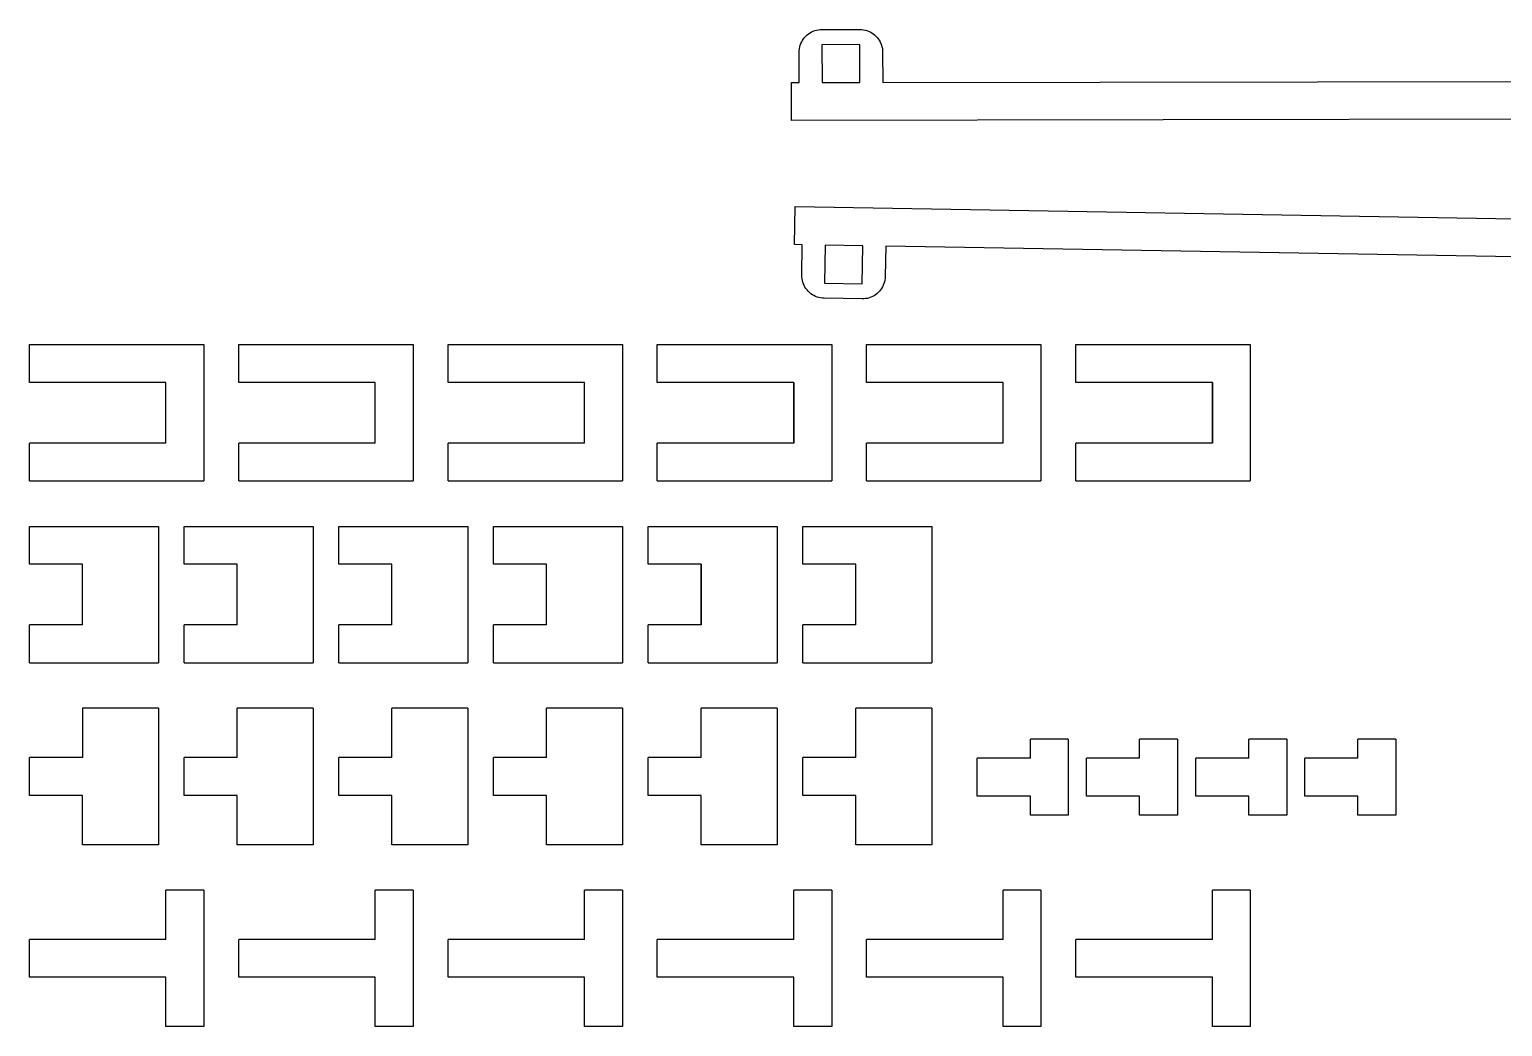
# Model space of a CAD drawing. Header units: millimetres. Extents: x -47 to 163, y -90 to 194.
# Drawn here: x -36.4 to 60.7, y -90.4 to -24.7 of the extents above; entities that cross this region are included whole.
import ezdxf

# ---------------------------------------------------------------- set-up
doc = ezdxf.new("R2010")
doc.units = ezdxf.units.MM
doc.header["$MEASUREMENT"] = 0
doc.layers.get('0').update_dxf_attribs({"linetype": 'CONTINUOUS'})
doc.layers.add('Layer 1', color=7, linetype='CONTINUOUS')

msp = doc.modelspace()

# ---------------------------------------------------------------- linework, layer by layer
at = {"color": 1}
for p, q in [((-36.409, -47.948, -2.5), (-36.409, -45.448, -2.5)), ((-36.409, -47.948, 0), (-36.409, -45.448, 0)), ((-36.409, -45.448, -2.5), (-36.409, -45.448, 0)), ((-36.409, -45.448, -2.5), (-24.909, -45.448, -2.5)), ((-36.409, -45.448, 0), (-24.909, -45.448, 0)), ((-27.409, -45.448, -2.5), (-27.409, -45.448, 0)), ((-24.909, -45.448, -2.5), (-24.909, -54.448, -2.5)), ((-24.909, -45.448, 0), (-24.909, -54.448, 0)), ((-24.909, -45.448, -2.5), (-24.909, -45.448, 0)), ((-22.609, -47.948, -2.5), (-22.609, -45.448, -2.5)), ((-22.609, -47.948, 0), (-22.609, -45.448, 0)), ((-22.609, -45.448, -2.5), (-22.609, -45.448, 0)), ((-22.609, -45.448, -2.5), (-11.109, -45.448, -2.5)), ((-22.609, -45.448, 0), (-11.109, -45.448, 0)), ((-13.609, -45.448, -2.5), (-13.609, -45.448, 0)), ((-11.109, -45.448, -2.5), (-11.109, -54.448, -2.5)), ((-11.109, -45.448, 0), (-11.109, -54.448, 0)), ((-11.109, -45.448, -2.5), (-11.109, -45.448, 0)), ((-8.809, -47.948, -2.5), (-8.809, -45.448, -2.5)), ((-8.809, -47.948, 0), (-8.809, -45.448, 0)), ((-8.809, -45.448, -2.5), (-8.809, -45.448, 0)), ((-8.809, -45.448, -2.5), (2.691, -45.448, -2.5)), ((-8.809, -45.448, 0), (2.691, -45.448, 0)), ((0.191, -45.448, -2.5), (0.191, -45.448, 0)), ((2.691, -45.448, -2.5), (2.691, -54.448, -2.5)), ((2.691, -45.448, 0), (2.691, -54.448, 0)), ((2.691, -45.448, -2.5), (2.691, -45.448, 0)), ((4.991, -47.948, -2.5), (4.991, -45.448, -2.5)), ((4.991, -47.948, 0), (4.991, -45.448, 0)), ((4.991, -45.448, -2.5), (4.991, -45.448, 0)), ((4.991, -45.448, -2.5), (16.491, -45.448, -2.5)), ((4.991, -45.448, 0), (16.491, -45.448, 0)), ((13.991, -45.448, -2.5), (13.991, -45.448, 0)), ((16.491, -45.448, -2.5), (16.491, -54.448, -2.5)), ((16.491, -45.448, 0), (16.491, -54.448, 0)), ((16.491, -45.448, -2.5), (16.491, -45.448, 0)), ((18.791, -47.948, -2.5), (18.791, -45.448, -2.5)), ((18.791, -47.948, 0), (18.791, -45.448, 0)), ((18.791, -45.448, -2.5), (18.791, -45.448, 0)), ((18.791, -45.448, -2.5), (30.291, -45.448, -2.5)), ((18.791, -45.448, 0), (30.291, -45.448, 0)), ((27.791, -45.448, -2.5), (27.791, -45.448, 0)), ((30.291, -45.448, -2.5), (30.291, -54.448, -2.5)), ((30.291, -45.448, 0), (30.291, -54.448, 0)), ((30.291, -45.448, -2.5), (30.291, -45.448, 0)), ((32.591, -47.948, -2.5), (32.591, -45.448, -2.5)), ((32.591, -47.948, 0), (32.591, -45.448, 0)), ((32.591, -45.448, -2.5), (32.591, -45.448, 0)), ((32.591, -45.448, -2.5), (44.091, -45.448, -2.5)), ((32.591, -45.448, 0), (44.091, -45.448, 0)), ((41.591, -45.448, -2.5), (41.591, -45.448, 0)), ((44.091, -45.448, -2.5), (44.091, -54.448, -2.5)), ((44.091, -45.448, 0), (44.091, -54.448, 0)), ((44.091, -45.448, -2.5), (44.091, -45.448, 0)), ((-27.409, -47.948, -2.5), (-36.409, -47.948, -2.5)), ((-27.409, -47.948, 0), (-36.409, -47.948, 0)), ((-36.409, -47.948, -2.5), (-36.409, -47.948, 0)), ((-27.409, -51.948, -2.5), (-27.409, -47.948, -2.5)), ((-27.409, -51.948, 0), (-27.409, -47.948, 0)), ((-27.409, -47.948, -2.5), (-27.409, -47.948, 0)), ((-13.609, -47.948, -2.5), (-22.609, -47.948, -2.5)), ((-13.609, -47.948, 0), (-22.609, -47.948, 0)), ((-22.609, -47.948, -2.5), (-22.609, -47.948, 0)), ((-13.609, -51.948, -2.5), (-13.609, -47.948, -2.5)), ((-13.609, -51.948, 0), (-13.609, -47.948, 0)), ((-13.609, -47.948, -2.5), (-13.609, -47.948, 0)), ((0.191, -47.948, -2.5), (-8.809, -47.948, -2.5)), ((0.191, -47.948, 0), (-8.809, -47.948, 0)), ((-8.809, -47.948, -2.5), (-8.809, -47.948, 0)), ((0.191, -51.948, -2.5), (0.191, -47.948, -2.5)), ((0.191, -51.948, 0), (0.191, -47.948, 0)), ((0.191, -47.948, -2.5), (0.191, -47.948, 0)), ((13.991, -47.948, -2.5), (4.991, -47.948, -2.5)), ((13.991, -47.948, 0), (4.991, -47.948, 0)), ((4.991, -47.948, -2.5), (4.991, -47.948, 0)), ((13.991, -47.948, -2.5), (13.991, -51.948, -2.5)), ((13.991, -51.948, 0), (13.991, -47.948, 0)), ((13.991, -47.948, -2.5), (13.991, -47.948, 0)), ((27.791, -47.948, -2.5), (18.791, -47.948, -2.5)), ((27.791, -47.948, 0), (18.791, -47.948, 0)), ((18.791, -47.948, -2.5), (18.791, -47.948, 0)), ((27.791, -51.948, -2.5), (27.791, -47.948, -2.5)), ((27.791, -51.948, 0), (27.791, -47.948, 0)), ((27.791, -47.948, -2.5), (27.791, -47.948, 0)), ((41.591, -47.948, -2.5), (32.591, -47.948, -2.5)), ((41.591, -47.948, 0), (32.591, -47.948, 0)), ((32.591, -47.948, -2.5), (32.591, -47.948, 0)), ((41.591, -47.948, -2.5), (41.591, -51.948, -2.5)), ((41.591, -51.948, 0), (41.591, -47.948, 0)), ((41.591, -47.948, -2.5), (41.591, -47.948, 0)), ((-27.409, -49.948, -2.5), (-27.409, -49.948, 0)), ((-13.609, -49.948, -2.5), (-13.609, -49.948, 0)), ((0.191, -49.948, -2.5), (0.191, -49.948, 0)), ((13.991, -49.948, -2.5), (13.991, -49.948, 0)), ((27.791, -49.948, -2.5), (27.791, -49.948, 0)), ((41.591, -49.948, -2.5), (41.591, -49.948)), ((-36.409, -54.448, -2.5), (-36.409, -51.948, -2.5)), ((-27.409, -51.948, -2.5), (-36.409, -51.948, -2.5)), ((-36.409, -54.448, 0), (-36.409, -51.948, 0)), ((-27.409, -51.948, 0), (-36.409, -51.948, 0)), ((-36.409, -51.948, -2.5), (-36.409, -51.948, 0)), ((-27.409, -51.948, -2.5), (-27.409, -51.948, 0)), ((-22.609, -54.448, -2.5), (-22.609, -51.948, -2.5)), ((-13.609, -51.948, -2.5), (-22.609, -51.948, -2.5)), ((-22.609, -54.448, 0), (-22.609, -51.948, 0)), ((-13.609, -51.948, 0), (-22.609, -51.948, 0)), ((-22.609, -51.948, -2.5), (-22.609, -51.948, 0)), ((-13.609, -51.948, -2.5), (-13.609, -51.948, 0)), ((-8.809, -54.448, -2.5), (-8.809, -51.948, -2.5)), ((0.191, -51.948, -2.5), (-8.809, -51.948, -2.5)), ((-8.809, -54.448, 0), (-8.809, -51.948, 0)), ((0.191, -51.948, 0), (-8.809, -51.948, 0)), ((-8.809, -51.948, -2.5), (-8.809, -51.948, 0)), ((0.191, -51.948, -2.5), (0.191, -51.948, 0)), ((4.991, -54.448, -2.5), (4.991, -51.948, -2.5)), ((13.991, -51.948, -2.5), (4.991, -51.948, -2.5)), ((4.991, -54.448, 0), (4.991, -51.948, 0)), ((13.991, -51.948, 0), (4.991, -51.948, 0)), ((4.991, -51.948, -2.5), (4.991, -51.948, 0)), ((13.991, -51.948, -2.5), (13.991, -51.948, 0)), ((18.791, -54.448, -2.5), (18.791, -51.948, -2.5)), ((27.791, -51.948, -2.5), (18.791, -51.948, -2.5)), ((18.791, -54.448, 0), (18.791, -51.948, 0)), ((27.791, -51.948, 0), (18.791, -51.948, 0)), ((18.791, -51.948, -2.5), (18.791, -51.948, 0)), ((27.791, -51.948, -2.5), (27.791, -51.948, 0)), ((32.591, -54.448, -2.5), (32.591, -51.948, -2.5)), ((41.591, -51.948, -2.5), (32.591, -51.948, -2.5)), ((32.591, -54.448, 0), (32.591, -51.948, 0)), ((41.591, -51.948, 0), (32.591, -51.948, 0)), ((32.591, -51.948, -2.5), (32.591, -51.948, 0)), ((41.591, -51.948, -2.5), (41.591, -51.948, 0)), ((-36.409, -54.448, -2.5), (-36.409, -54.448, 0)), ((-36.409, -54.448, -2.5), (-24.909, -54.448, -2.5)), ((-36.409, -54.448, 0), (-24.909, -54.448, 0)), ((-27.409, -54.448, -2.5), (-27.409, -54.448, 0)), ((-24.909, -54.448, -2.5), (-24.909, -54.448, 0)), ((-22.609, -54.448, -2.5), (-22.609, -54.448, 0)), ((-22.609, -54.448, -2.5), (-11.109, -54.448, -2.5)), ((-22.609, -54.448, 0), (-11.109, -54.448, 0)), ((-13.609, -54.448, -2.5), (-13.609, -54.448, 0)), ((-11.109, -54.448, -2.5), (-11.109, -54.448, 0)), ((-8.809, -54.448, -2.5), (-8.809, -54.448, 0)), ((-8.809, -54.448, -2.5), (2.691, -54.448, -2.5)), ((-8.809, -54.448, 0), (2.691, -54.448, 0)), ((0.191, -54.448, -2.5), (0.191, -54.448, 0)), ((2.691, -54.448, -2.5), (2.691, -54.448, 0)), ((4.991, -54.448, -2.5), (4.991, -54.448, 0)), ((4.991, -54.448, -2.5), (16.491, -54.448, -2.5)), ((4.991, -54.448, 0), (16.491, -54.448, 0)), ((13.991, -54.448, -2.5), (13.991, -54.448, 0)), ((16.491, -54.448, -2.5), (16.491, -54.448, 0)), ((18.791, -54.448, -2.5), (18.791, -54.448, 0)), ((18.791, -54.448, -2.5), (30.291, -54.448, -2.5)), ((18.791, -54.448, 0), (30.291, -54.448, 0)), ((27.791, -54.448, -2.5), (27.791, -54.448, 0)), ((30.291, -54.448, -2.5), (30.291, -54.448, 0)), ((32.591, -54.448, -2.5), (32.591, -54.448, 0)), ((32.591, -54.448, -2.5), (44.091, -54.448, -2.5)), ((32.591, -54.448, 0), (44.091, -54.448, 0)), ((41.591, -54.448, -2.5), (41.591, -54.448, 0)), ((44.091, -54.448, -2.5), (44.091, -54.448, 0)), ((-36.409, -59.948, -2.5), (-36.409, -57.448, -2.5)), ((-36.409, -59.948, 0), (-36.409, -57.448, 0)), ((-36.409, -57.448, -2.5), (-36.409, -57.448, 0)), ((-36.409, -57.448, -2.5), (-27.909, -57.448, -2.5)), ((-36.409, -57.448, 0), (-27.909, -57.448, 0)), ((-32.909, -57.448, -2.5), (-32.909, -57.448, 0)), ((-27.909, -57.448, -2.5), (-27.909, -66.448, -2.5)), ((-27.909, -57.448, 0), (-27.909, -66.448, 0)), ((-27.909, -57.448, -2.5), (-27.909, -57.448, 0)), ((-26.209, -59.948, -2.5), (-26.209, -57.448, -2.5)), ((-26.209, -59.948, 0), (-26.209, -57.448, 0)), ((-26.209, -57.448, -2.5), (-26.209, -57.448, 0)), ((-26.209, -57.448, -2.5), (-17.709, -57.448, -2.5)), ((-26.209, -57.448, 0), (-17.709, -57.448, 0)), ((-22.709, -57.448, -2.5), (-22.709, -57.448, 0)), ((-17.709, -57.448, -2.5), (-17.709, -66.448, -2.5)), ((-17.709, -57.448, 0), (-17.709, -66.448, 0)), ((-17.709, -57.448, -2.5), (-17.709, -57.448, 0)), ((-16.009, -59.948, -2.5), (-16.009, -57.448, -2.5)), ((-16.009, -59.948, 0), (-16.009, -57.448, 0)), ((-16.009, -57.448, -2.5), (-16.009, -57.448, 0)), ((-16.009, -57.448, -2.5), (-7.509, -57.448, -2.5)), ((-16.009, -57.448, 0), (-7.509, -57.448, 0)), ((-12.509, -57.448, -2.5), (-12.509, -57.448, 0)), ((-7.509, -57.448, -2.5), (-7.509, -66.448, -2.5)), ((-7.509, -57.448, 0), (-7.509, -66.448, 0)), ((-7.509, -57.448, -2.5), (-7.509, -57.448, 0)), ((-5.809, -59.948, -2.5), (-5.809, -57.448, -2.5)), ((-5.809, -59.948, 0), (-5.809, -57.448, 0)), ((-5.809, -57.448, -2.5), (-5.809, -57.448, 0)), ((-5.809, -57.448, -2.5), (2.691, -57.448, -2.5)), ((-5.809, -57.448, 0), (2.691, -57.448, 0)), ((-2.309, -57.448, -2.5), (-2.309, -57.448, 0)), ((2.691, -57.448, -2.5), (2.691, -66.448, -2.5)), ((2.691, -57.448, 0), (2.691, -66.448, 0)), ((2.691, -57.448, -2.5), (2.691, -57.448, 0)), ((4.391, -59.948, -2.5), (4.391, -57.448, -2.5)), ((4.391, -59.948, 0), (4.391, -57.448, 0)), ((4.391, -57.448, -2.5), (4.391, -57.448, 0)), ((4.391, -57.448, -2.5), (12.891, -57.448, -2.5)), ((4.391, -57.448, 0), (12.891, -57.448, 0)), ((7.891, -57.448, -2.5), (7.891, -57.448, 0)), ((12.891, -57.448, -2.5), (12.891, -66.448, -2.5)), ((12.891, -57.448, 0), (12.891, -66.448, 0)), ((12.891, -57.448, -2.5), (12.891, -57.448, 0)), ((14.591, -59.948, -2.5), (14.591, -57.448, -2.5)), ((14.591, -59.948, 0), (14.591, -57.448, 0)), ((14.591, -57.448, -2.5), (14.591, -57.448, 0)), ((14.591, -57.448, -2.5), (23.091, -57.448, -2.5)), ((14.591, -57.448, 0), (23.091, -57.448, 0)), ((18.091, -57.448, -2.5), (18.091, -57.448, 0)), ((23.091, -57.448, -2.5), (23.091, -66.448, -2.5)), ((23.091, -57.448, 0), (23.091, -66.448, 0)), ((23.091, -57.448, -2.5), (23.091, -57.448, 0)), ((-32.909, -59.948, -2.5), (-36.409, -59.948, -2.5)), ((-32.909, -59.948, 0), (-36.409, -59.948, 0)), ((-36.409, -59.948, -2.5), (-36.409, -59.948, 0)), ((-32.909, -63.948, -2.5), (-32.909, -59.948, -2.5)), ((-32.909, -63.948, 0), (-32.909, -59.948, 0)), ((-32.909, -59.948, -2.5), (-32.909, -59.948, 0)), ((-22.709, -59.948, -2.5), (-26.209, -59.948, -2.5)), ((-22.709, -59.948, 0), (-26.209, -59.948, 0)), ((-26.209, -59.948, -2.5), (-26.209, -59.948, 0)), ((-22.709, -63.948, -2.5), (-22.709, -59.948, -2.5)), ((-22.709, -63.948, 0), (-22.709, -59.948, 0)), ((-22.709, -59.948, -2.5), (-22.709, -59.948, 0)), ((-12.509, -59.948, -2.5), (-16.009, -59.948, -2.5)), ((-12.509, -59.948, 0), (-16.009, -59.948, 0)), ((-16.009, -59.948, -2.5), (-16.009, -59.948, 0)), ((-12.509, -63.948, -2.5), (-12.509, -59.948, -2.5)), ((-12.509, -63.948, 0), (-12.509, -59.948, 0)), ((-12.509, -59.948, -2.5), (-12.509, -59.948, 0)), ((-2.309, -59.948, -2.5), (-5.809, -59.948, -2.5)), ((-2.309, -59.948, 0), (-5.809, -59.948, 0)), ((-5.809, -59.948, -2.5), (-5.809, -59.948, 0)), ((-2.309, -63.948, -2.5), (-2.309, -59.948, -2.5)), ((-2.309, -63.948, 0), (-2.309, -59.948, 0)), ((-2.309, -59.948, -2.5), (-2.309, -59.948, 0)), ((7.891, -59.948, -2.5), (4.391, -59.948, -2.5)), ((7.891, -59.948, 0), (4.391, -59.948, 0)), ((4.391, -59.948, -2.5), (4.391, -59.948, 0)), ((7.891, -59.948, -2.5), (7.891, -63.948, -2.5)), ((7.891, -63.948, 0), (7.891, -59.948, 0)), ((7.891, -59.948, -2.5), (7.891, -59.948, 0)), ((18.091, -59.948, -2.5), (14.591, -59.948, -2.5)), ((18.091, -59.948, 0), (14.591, -59.948, 0)), ((14.591, -59.948, -2.5), (14.591, -59.948, 0)), ((18.091, -63.948, -2.5), (18.091, -59.948, -2.5)), ((18.091, -63.948, 0), (18.091, -59.948, 0)), ((18.091, -59.948, -2.5), (18.091, -59.948, 0)), ((-32.909, -61.948, -2.5), (-32.909, -61.948, 0)), ((-22.709, -61.948, -2.5), (-22.709, -61.948, 0)), ((-12.509, -61.948, -2.5), (-12.509, -61.948, 0)), ((-2.309, -61.948, -2.5), (-2.309, -61.948, 0)), ((7.891, -61.948, -2.5), (7.891, -61.948, 0)), ((18.091, -61.948, -2.5), (18.091, -61.948, 0)), ((-36.409, -66.448, -2.5), (-36.409, -63.948, -2.5)), ((-32.909, -63.948, -2.5), (-36.409, -63.948, -2.5)), ((-36.409, -66.448, 0), (-36.409, -63.948, 0)), ((-32.909, -63.948, 0), (-36.409, -63.948, 0)), ((-36.409, -63.948, -2.5), (-36.409, -63.948, 0)), ((-32.909, -63.948, -2.5), (-32.909, -63.948, 0)), ((-26.209, -66.448, -2.5), (-26.209, -63.948, -2.5)), ((-22.709, -63.948, -2.5), (-26.209, -63.948, -2.5)), ((-26.209, -66.448, 0), (-26.209, -63.948, 0)), ((-22.709, -63.948, 0), (-26.209, -63.948, 0)), ((-26.209, -63.948, -2.5), (-26.209, -63.948, 0)), ((-22.709, -63.948, -2.5), (-22.709, -63.948, 0)), ((-16.009, -66.448, -2.5), (-16.009, -63.948, -2.5)), ((-12.509, -63.948, -2.5), (-16.009, -63.948, -2.5)), ((-16.009, -66.448, 0), (-16.009, -63.948, 0)), ((-12.509, -63.948, 0), (-16.009, -63.948, 0)), ((-16.009, -63.948, -2.5), (-16.009, -63.948, 0)), ((-12.509, -63.948, -2.5), (-12.509, -63.948, 0)), ((-5.809, -66.448, -2.5), (-5.809, -63.948, -2.5)), ((-2.309, -63.948, -2.5), (-5.809, -63.948, -2.5)), ((-5.809, -66.448, 0), (-5.809, -63.948, 0)), ((-2.309, -63.948, 0), (-5.809, -63.948, 0)), ((-5.809, -63.948, -2.5), (-5.809, -63.948, 0)), ((-2.309, -63.948, -2.5), (-2.309, -63.948, 0)), ((4.391, -66.448, -2.5), (4.391, -63.948, -2.5)), ((7.891, -63.948, -2.5), (4.391, -63.948, -2.5)), ((4.391, -66.448, 0), (4.391, -63.948, 0)), ((7.891, -63.948, 0), (4.391, -63.948, 0)), ((4.391, -63.948, -2.5), (4.391, -63.948, 0)), ((7.891, -63.948, -2.5), (7.891, -63.948, 0)), ((14.591, -66.448, -2.5), (14.591, -63.948, -2.5)), ((18.091, -63.948, -2.5), (14.591, -63.948, -2.5)), ((14.591, -66.448, 0), (14.591, -63.948, 0)), ((18.091, -63.948, 0), (14.591, -63.948, 0)), ((14.591, -63.948, -2.5), (14.591, -63.948, 0)), ((18.091, -63.948, -2.5), (18.091, -63.948, 0)), ((-36.409, -66.448, -2.5), (-36.409, -66.448, 0)), ((-36.409, -66.448, -2.5), (-27.909, -66.448, -2.5)), ((-36.409, -66.448, 0), (-27.909, -66.448, 0)), ((-32.909, -66.448, -2.5), (-32.909, -66.448, 0)), ((-27.909, -66.448, -2.5), (-27.909, -66.448, 0)), ((-26.209, -66.448, -2.5), (-26.209, -66.448, 0)), ((-26.209, -66.448, -2.5), (-17.709, -66.448, -2.5)), ((-26.209, -66.448, 0), (-17.709, -66.448, 0)), ((-22.709, -66.448, -2.5), (-22.709, -66.448, 0)), ((-17.709, -66.448, -2.5), (-17.709, -66.448, 0)), ((-16.009, -66.448, -2.5), (-16.009, -66.448, 0)), ((-16.009, -66.448, -2.5), (-7.509, -66.448, -2.5)), ((-16.009, -66.448, 0), (-7.509, -66.448, 0)), ((-12.509, -66.448, -2.5), (-12.509, -66.448, 0)), ((-7.509, -66.448, -2.5), (-7.509, -66.448, 0)), ((-5.809, -66.448, -2.5), (-5.809, -66.448, 0)), ((-5.809, -66.448, -2.5), (2.691, -66.448, -2.5)), ((-5.809, -66.448, 0), (2.691, -66.448, 0)), ((-2.309, -66.448, -2.5), (-2.309, -66.448, 0)), ((2.691, -66.448, -2.5), (2.691, -66.448, 0)), ((4.391, -66.448, -2.5), (4.391, -66.448, 0)), ((4.391, -66.448, -2.5), (12.891, -66.448, -2.5)), ((4.391, -66.448, 0), (12.891, -66.448, 0)), ((7.891, -66.448, -2.5), (7.891, -66.448, 0)), ((12.891, -66.448, -2.5), (12.891, -66.448, 0)), ((14.591, -66.448, -2.5), (14.591, -66.448, 0)), ((14.591, -66.448, -2.5), (23.091, -66.448, -2.5)), ((14.591, -66.448, 0), (23.091, -66.448, 0)), ((18.091, -66.448, -2.5), (18.091, -66.448, 0)), ((23.091, -66.448, -2.5), (23.091, -66.448, 0)), ((-27.909, -69.448, -2.5), (-32.909, -69.448, -2.5)), ((-27.909, -69.448, 0), (-32.909, -69.448, 0)), ((-32.909, -69.448, -2.5), (-32.909, -69.448, 0)), ((-32.909, -69.448, -2.5), (-32.909, -72.698, -2.5)), ((-32.909, -69.448, 0), (-32.909, -72.698, 0)), ((-27.909, -69.448, -2.5), (-27.909, -78.448, -2.5)), ((-27.909, -69.448, 0), (-27.909, -78.448, 0)), ((-27.909, -69.448, -2.5), (-27.909, -69.448, 0)), ((-17.709, -69.448, -2.5), (-22.709, -69.448, -2.5)), ((-17.709, -69.448, 0), (-22.709, -69.448, 0)), ((-22.709, -69.448, -2.5), (-22.709, -69.448, 0)), ((-22.709, -72.698, 0), (-22.709, -69.448, 0)), ((-22.709, -72.698, -2.5), (-22.709, -69.448, -2.5)), ((-17.709, -69.448, -2.5), (-17.709, -78.448, -2.5)), ((-17.709, -69.448, 0), (-17.709, -78.448, 0)), ((-17.709, -69.448, -2.5), (-17.709, -69.448, 0)), ((-7.509, -69.448, -2.5), (-12.509, -69.448, -2.5)), ((-7.509, -69.448, 0), (-12.509, -69.448, 0)), ((-12.509, -69.448, -2.5), (-12.509, -69.448, 0)), ((-12.509, -72.698, 0), (-12.509, -69.448, 0)), ((-12.509, -72.698, -2.5), (-12.509, -69.448, -2.5)), ((-7.509, -69.448, -2.5), (-7.509, -78.448, -2.5)), ((-7.509, -69.448, 0), (-7.509, -78.448, 0)), ((-7.509, -69.448, -2.5), (-7.509, -69.448, 0)), ((2.691, -69.448, -2.5), (-2.309, -69.448, -2.5)), ((2.691, -69.448, 0), (-2.309, -69.448, 0)), ((-2.309, -69.448, -2.5), (-2.309, -69.448, 0)), ((-2.309, -72.698, 0), (-2.309, -69.448, 0)), ((-2.309, -72.698, -2.5), (-2.309, -69.448, -2.5)), ((2.691, -69.448, -2.5), (2.691, -78.448, -2.5)), ((2.691, -69.448, 0), (2.691, -78.448, 0)), ((2.691, -69.448, -2.5), (2.691, -69.448, 0)), ((12.891, -69.448, -2.5), (7.891, -69.448, -2.5)), ((12.891, -69.448, 0), (7.891, -69.448, 0)), ((7.891, -69.448, -2.5), (7.891, -69.448, 0)), ((7.891, -72.698, 0), (7.891, -69.448, 0)), ((7.891, -72.698, -2.5), (7.891, -69.448, -2.5)), ((12.891, -69.448, -2.5), (12.891, -78.448, -2.5)), ((12.891, -69.448, 0), (12.891, -78.448, 0)), ((12.891, -69.448, -2.5), (12.891, -69.448, 0)), ((23.091, -69.448, -2.5), (18.091, -69.448, -2.5)), ((23.091, -69.448, 0), (18.091, -69.448, 0)), ((18.091, -69.448, -2.5), (18.091, -69.448, 0)), ((18.091, -72.698, 0), (18.091, -69.448, 0)), ((18.091, -72.698, -2.5), (18.091, -69.448, -2.5)), ((23.091, -69.448, -2.5), (23.091, -78.448, -2.5)), ((23.091, -69.448, 0), (23.091, -78.448, 0)), ((23.091, -69.448, -2.5), (23.091, -69.448, 0)), ((32.091, -71.496, -2.5), (29.591, -71.496, -2.5)), ((32.091, -71.496, 0), (29.591, -71.496, 0)), ((29.591, -71.496, -2.5), (29.591, -71.496, 0)), ((29.591, -72.746, 0), (29.591, -71.496, 0)), ((29.591, -72.746, -2.5), (29.591, -71.496, -2.5)), ((32.091, -71.496, -2.5), (32.091, -76.496, -2.5)), ((32.091, -71.496, 0), (32.091, -76.496, 0)), ((32.091, -71.496, -2.5), (32.091, -71.496, 0)), ((39.291, -71.496, -2.5), (36.791, -71.496, -2.5)), ((39.291, -71.496, 0), (36.791, -71.496, 0)), ((36.791, -71.496, -2.5), (36.791, -71.496, 0)), ((36.791, -72.746, 0), (36.791, -71.496, 0)), ((36.791, -72.746, -2.5), (36.791, -71.496, -2.5)), ((39.291, -71.496, -2.5), (39.291, -76.496, -2.5)), ((39.291, -71.496, 0), (39.291, -76.496, 0)), ((39.291, -71.496, -2.5), (39.291, -71.496, 0)), ((46.491, -71.496, -2.5), (43.991, -71.496, -2.5)), ((46.491, -71.496, 0), (43.991, -71.496, 0)), ((43.991, -71.496, -2.5), (43.991, -71.496, 0)), ((43.991, -72.746, 0), (43.991, -71.496, 0)), ((43.991, -72.746, -2.5), (43.991, -71.496, -2.5)), ((46.491, -71.496, -2.5), (46.491, -76.496, -2.5)), ((46.491, -71.496, 0), (46.491, -76.496, 0)), ((46.491, -71.496, -2.5), (46.491, -71.496, 0)), ((53.691, -71.496, -2.5), (51.191, -71.496, -2.5)), ((53.691, -71.496, 0), (51.191, -71.496, 0)), ((51.191, -71.496, -2.5), (51.191, -71.496, 0)), ((51.191, -72.746, 0), (51.191, -71.496, 0)), ((51.191, -72.746, -2.5), (51.191, -71.496, -2.5)), ((53.691, -71.496, -2.5), (53.691, -76.496, -2.5)), ((53.691, -71.496, 0), (53.691, -76.496, 0)), ((53.691, -71.496, -2.5), (53.691, -71.496, 0)), ((-36.409, -75.198, -2.5), (-36.409, -72.698, -2.5)), ((-36.409, -75.198, 0), (-36.409, -72.698, 0)), ((-36.409, -72.698, -2.5), (-36.409, -72.698, 0)), ((-32.909, -72.698, 0), (-36.409, -72.698, 0)), ((-32.909, -72.698, -2.5), (-36.409, -72.698, -2.5)), ((-32.909, -72.698, -2.5), (-32.909, -72.698, 0)), ((-26.209, -75.198, -2.5), (-26.209, -72.698, -2.5)), ((-26.209, -75.198, 0), (-26.209, -72.698, 0)), ((-26.209, -72.698, -2.5), (-26.209, -72.698, 0)), ((-22.709, -72.698, 0), (-26.209, -72.698, 0)), ((-22.709, -72.698, -2.5), (-26.209, -72.698, -2.5)), ((-22.709, -72.698, -2.5), (-22.709, -72.698, 0)), ((-16.009, -75.198, -2.5), (-16.009, -72.698, -2.5)), ((-16.009, -75.198, 0), (-16.009, -72.698, 0)), ((-16.009, -72.698, -2.5), (-16.009, -72.698, 0)), ((-12.509, -72.698, 0), (-16.009, -72.698, 0)), ((-12.509, -72.698, -2.5), (-16.009, -72.698, -2.5)), ((-12.509, -72.698, -2.5), (-12.509, -72.698, 0)), ((-5.809, -75.198, -2.5), (-5.809, -72.698, -2.5)), ((-5.809, -75.198, 0), (-5.809, -72.698, 0)), ((-5.809, -72.698, -2.5), (-5.809, -72.698, 0)), ((-2.309, -72.698, 0), (-5.809, -72.698, 0)), ((-2.309, -72.698, -2.5), (-5.809, -72.698, -2.5)), ((-2.309, -72.698, -2.5), (-2.309, -72.698, 0)), ((4.391, -75.198, -2.5), (4.391, -72.698, -2.5)), ((4.391, -75.198, 0), (4.391, -72.698, 0)), ((4.391, -72.698, -2.5), (4.391, -72.698, 0)), ((7.891, -72.698, 0), (4.391, -72.698, 0)), ((7.891, -72.698, -2.5), (4.391, -72.698, -2.5)), ((7.891, -72.698, -2.5), (7.891, -72.698, 0)), ((14.591, -75.198, -2.5), (14.591, -72.698, -2.5)), ((14.591, -75.198, 0), (14.591, -72.698, 0)), ((14.591, -72.698, -2.5), (14.591, -72.698, 0)), ((18.091, -72.698, 0), (14.591, -72.698, 0)), ((18.091, -72.698, -2.5), (14.591, -72.698, -2.5)), ((18.091, -72.698, -2.5), (18.091, -72.698, 0)), ((26.091, -75.246, -2.5), (26.091, -72.746, -2.5)), ((26.091, -75.246, 0), (26.091, -72.746, 0)), ((26.091, -72.746, -2.5), (26.091, -72.746, 0)), ((29.591, -72.746, 0), (26.091, -72.746, 0)), ((29.591, -72.746, -2.5), (26.091, -72.746, -2.5)), ((29.591, -72.746, -2.5), (29.591, -72.746, 0)), ((33.291, -75.246, -2.5), (33.291, -72.746, -2.5)), ((33.291, -75.246, 0), (33.291, -72.746, 0)), ((33.291, -72.746, -2.5), (33.291, -72.746, 0)), ((36.791, -72.746, 0), (33.291, -72.746, 0)), ((36.791, -72.746, -2.5), (33.291, -72.746, -2.5)), ((36.791, -72.746, -2.5), (36.791, -72.746, 0)), ((40.491, -75.246, -2.5), (40.491, -72.746, -2.5)), ((40.491, -75.246, 0), (40.491, -72.746, 0)), ((40.491, -72.746, -2.5), (40.491, -72.746, 0)), ((43.991, -72.746, 0), (40.491, -72.746, 0)), ((43.991, -72.746, -2.5), (40.491, -72.746, -2.5)), ((43.991, -72.746, -2.5), (43.991, -72.746, 0)), ((47.691, -75.246, -2.5), (47.691, -72.746, -2.5)), ((47.691, -75.246, 0), (47.691, -72.746, 0)), ((47.691, -72.746, -2.5), (47.691, -72.746, 0)), ((51.191, -72.746, 0), (47.691, -72.746, 0)), ((51.191, -72.746, -2.5), (47.691, -72.746, -2.5)), ((51.191, -72.746, -2.5), (51.191, -72.746, 0)), ((-36.409, -75.198, 0), (-36.409, -75.198, -2.5)), ((-32.909, -75.198, 0), (-36.409, -75.198, 0)), ((-32.909, -75.198, -2.5), (-36.409, -75.198, -2.5)), ((-32.909, -78.448, -2.5), (-32.909, -75.198, -2.5)), ((-32.909, -78.448, 0), (-32.909, -75.198, 0)), ((-32.909, -75.198, -2.5), (-32.909, -75.198, 0)), ((-26.209, -75.198, 0), (-26.209, -75.198, -2.5)), ((-22.709, -75.198, 0), (-26.209, -75.198, 0)), ((-22.709, -75.198, -2.5), (-26.209, -75.198, -2.5)), ((-22.709, -78.448, -2.5), (-22.709, -75.198, -2.5)), ((-22.709, -78.448, 0), (-22.709, -75.198, 0)), ((-22.709, -75.198, -2.5), (-22.709, -75.198, 0)), ((-16.009, -75.198, 0), (-16.009, -75.198, -2.5)), ((-12.509, -75.198, 0), (-16.009, -75.198, 0)), ((-12.509, -75.198, -2.5), (-16.009, -75.198, -2.5)), ((-12.509, -78.448, -2.5), (-12.509, -75.198, -2.5)), ((-12.509, -78.448, 0), (-12.509, -75.198, 0)), ((-12.509, -75.198, -2.5), (-12.509, -75.198, 0)), ((-5.809, -75.198, 0), (-5.809, -75.198, -2.5)), ((-2.309, -75.198, 0), (-5.809, -75.198, 0)), ((-2.309, -75.198, -2.5), (-5.809, -75.198, -2.5)), ((-2.309, -78.448, -2.5), (-2.309, -75.198, -2.5)), ((-2.309, -78.448), (-2.309, -75.198, 0)), ((-2.309, -75.198, -2.5), (-2.309, -75.198, 0)), ((4.391, -75.198, 0), (4.391, -75.198, -2.5)), ((7.891, -75.198, 0), (4.391, -75.198, 0)), ((7.891, -75.198, -2.5), (4.391, -75.198, -2.5)), ((7.891, -78.448, -2.5), (7.891, -75.198, -2.5)), ((7.891, -78.448, 0), (7.891, -75.198, 0)), ((7.891, -75.198, -2.5), (7.891, -75.198, 0)), ((14.591, -75.198, 0), (14.591, -75.198, -2.5)), ((18.091, -75.198, 0), (14.591, -75.198, 0)), ((18.091, -75.198, -2.5), (14.591, -75.198, -2.5)), ((18.091, -78.448, -2.5), (18.091, -75.198, -2.5)), ((18.091, -78.448, 0), (18.091, -75.198, 0)), ((18.091, -75.198, -2.5), (18.091, -75.198, 0)), ((26.091, -75.246, 0), (26.091, -75.246, -2.5)), ((29.591, -75.246, 0), (26.091, -75.246, 0)), ((29.591, -75.246, -2.5), (26.091, -75.246, -2.5)), ((29.591, -76.496, -2.5), (29.591, -75.246, -2.5)), ((29.591, -76.496, 0), (29.591, -75.246, 0)), ((29.591, -75.246, -2.5), (29.591, -75.246, 0)), ((33.291, -75.246, 0), (33.291, -75.246, -2.5)), ((36.791, -75.246, 0), (33.291, -75.246, 0)), ((36.791, -75.246, -2.5), (33.291, -75.246, -2.5)), ((36.791, -76.496, -2.5), (36.791, -75.246, -2.5)), ((36.791, -76.496, 0), (36.791, -75.246, 0)), ((36.791, -75.246, -2.5), (36.791, -75.246, 0)), ((40.491, -75.246, 0), (40.491, -75.246, -2.5)), ((43.991, -75.246, 0), (40.491, -75.246, 0)), ((43.991, -75.246, -2.5), (40.491, -75.246, -2.5)), ((43.991, -76.496, -2.5), (43.991, -75.246, -2.5)), ((43.991, -76.496, 0), (43.991, -75.246, 0)), ((43.991, -75.246, -2.5), (43.991, -75.246, 0)), ((47.691, -75.246, 0), (47.691, -75.246, -2.5)), ((51.191, -75.246, 0), (47.691, -75.246, 0)), ((51.191, -75.246, -2.5), (47.691, -75.246, -2.5)), ((51.191, -76.496, -2.5), (51.191, -75.246, -2.5)), ((51.191, -76.496, 0), (51.191, -75.246, 0)), ((51.191, -75.246, -2.5), (51.191, -75.246, 0)), ((32.091, -76.496, -2.5), (29.591, -76.496, -2.5)), ((32.091, -76.496, 0), (29.591, -76.496, 0)), ((29.591, -76.496, -2.5), (29.591, -76.496, 0)), ((32.091, -76.496, -2.5), (32.091, -76.496, 0)), ((39.291, -76.496, -2.5), (36.791, -76.496, -2.5)), ((39.291, -76.496, 0), (36.791, -76.496, 0)), ((36.791, -76.496, -2.5), (36.791, -76.496, 0)), ((39.291, -76.496, -2.5), (39.291, -76.496, 0)), ((46.491, -76.496, -2.5), (43.991, -76.496, -2.5)), ((46.491, -76.496, 0), (43.991, -76.496, 0)), ((43.991, -76.496, -2.5), (43.991, -76.496, 0)), ((46.491, -76.496, -2.5), (46.491, -76.496, 0)), ((53.691, -76.496, -2.5), (51.191, -76.496, -2.5)), ((53.691, -76.496, 0), (51.191, -76.496, 0)), ((51.191, -76.496, -2.5), (51.191, -76.496, 0)), ((53.691, -76.496, -2.5), (53.691, -76.496, 0)), ((-27.909, -78.448, -2.5), (-32.909, -78.448, -2.5)), ((-27.909, -78.448, 0), (-32.909, -78.448, 0)), ((-32.909, -78.448, -2.5), (-32.909, -78.448, 0)), ((-27.909, -78.448, -2.5), (-27.909, -78.448, 0)), ((-17.709, -78.448, -2.5), (-22.709, -78.448, -2.5)), ((-17.709, -78.448, 0), (-22.709, -78.448, 0)), ((-22.709, -78.448, -2.5), (-22.709, -78.448, 0)), ((-17.709, -78.448, -2.5), (-17.709, -78.448, 0)), ((-7.509, -78.448, -2.5), (-12.509, -78.448, -2.5)), ((-7.509, -78.448, 0), (-12.509, -78.448, 0)), ((-12.509, -78.448, -2.5), (-12.509, -78.448, 0)), ((-7.509, -78.448, -2.5), (-7.509, -78.448, 0)), ((2.691, -78.448, -2.5), (-2.309, -78.448, -2.5)), ((2.691, -78.448, 0), (-2.309, -78.448)), ((-2.309, -78.448, -2.5), (-2.309, -78.448)), ((2.691, -78.448, -2.5), (2.691, -78.448, 0)), ((12.891, -78.448, -2.5), (7.891, -78.448, -2.5)), ((12.891, -78.448, 0), (7.891, -78.448, 0)), ((7.891, -78.448, -2.5), (7.891, -78.448, 0)), ((12.891, -78.448, -2.5), (12.891, -78.448, 0)), ((23.091, -78.448, -2.5), (18.091, -78.448, -2.5)), ((23.091, -78.448, 0), (18.091, -78.448, 0)), ((18.091, -78.448, -2.5), (18.091, -78.448, 0)), ((23.091, -78.448, -2.5), (23.091, -78.448, 0)), ((-24.909, -81.448, 0), (-27.409, -81.448, 0)), ((-24.909, -81.448, -2.5), (-27.409, -81.448, -2.5)), ((-27.409, -81.448, 0), (-27.409, -81.448, -2.5)), ((-27.409, -84.698, -2.5), (-27.409, -81.448, -2.5)), ((-27.409, -84.698, 0), (-27.409, -81.448, 0)), ((-24.909, -81.448, 0), (-24.909, -90.448, 0)), ((-24.909, -81.448, -2.5), (-24.909, -90.448, -2.5)), ((-24.909, -81.448, 0), (-24.909, -81.448, -2.5)), ((-11.109, -81.448, 0), (-13.609, -81.448, 0)), ((-11.109, -81.448, -2.5), (-13.609, -81.448, -2.5)), ((-13.609, -81.448, 0), (-13.609, -81.448, -2.5)), ((-13.609, -84.698, -2.5), (-13.609, -81.448, -2.5)), ((-13.609, -84.698, 0), (-13.609, -81.448, 0)), ((-11.109, -81.448, 0), (-11.109, -90.448, 0)), ((-11.109, -81.448, -2.5), (-11.109, -90.448, -2.5)), ((-11.109, -81.448, 0), (-11.109, -81.448, -2.5)), ((2.691, -81.448, 0), (0.191, -81.448, 0)), ((2.691, -81.448, -2.5), (0.191, -81.448, -2.5)), ((0.191, -81.448, 0), (0.191, -81.448, -2.5)), ((0.191, -84.698, -2.5), (0.191, -81.448, -2.5)), ((0.191, -84.698, 0), (0.191, -81.448, 0)), ((2.691, -81.448, 0), (2.691, -90.448, 0)), ((2.691, -81.448, -2.5), (2.691, -90.448, -2.5)), ((2.691, -81.448, 0), (2.691, -81.448, -2.5)), ((16.491, -81.448, 0), (13.991, -81.448, 0)), ((16.491, -81.448, -2.5), (13.991, -81.448, -2.5)), ((13.991, -81.448, 0), (13.991, -81.448, -2.5)), ((13.991, -84.698, -2.5), (13.991, -81.448, -2.5)), ((13.991, -84.698, 0), (13.991, -81.448, 0)), ((16.491, -81.448, 0), (16.491, -90.448, 0)), ((16.491, -81.448, -2.5), (16.491, -90.448, -2.5)), ((16.491, -81.448, 0), (16.491, -81.448, -2.5)), ((30.291, -81.448, 0), (27.791, -81.448, 0)), ((30.291, -81.448, -2.5), (27.791, -81.448, -2.5)), ((27.791, -81.448, 0), (27.791, -81.448, -2.5)), ((27.791, -84.698, -2.5), (27.791, -81.448, -2.5)), ((27.791, -84.698, 0), (27.791, -81.448, 0)), ((30.291, -81.448, 0), (30.291, -90.448, 0)), ((30.291, -81.448, -2.5), (30.291, -90.448, -2.5)), ((30.291, -81.448, 0), (30.291, -81.448, -2.5)), ((44.091, -81.448, 0), (41.591, -81.448, 0)), ((44.091, -81.448, -2.5), (41.591, -81.448, -2.5)), ((41.591, -81.448, 0), (41.591, -81.448, -2.5)), ((41.591, -84.698, -2.5), (41.591, -81.448, -2.5)), ((41.591, -84.698, 0), (41.591, -81.448, 0)), ((44.091, -81.448, 0), (44.091, -90.448, 0)), ((44.091, -81.448, -2.5), (44.091, -90.448, -2.5)), ((44.091, -81.448, 0), (44.091, -81.448, -2.5)), ((-36.409, -87.198, 0), (-36.409, -84.698, 0)), ((-36.409, -87.198, -2.5), (-36.409, -84.698, -2.5)), ((-36.409, -84.698, 0), (-36.409, -84.698, -2.5)), ((-27.409, -84.698, -2.5), (-36.409, -84.698, -2.5)), ((-27.409, -84.698, 0), (-36.409, -84.698, 0)), ((-27.409, -84.698, 0), (-27.409, -84.698, -2.5)), ((-22.609, -87.198, 0), (-22.609, -84.698, 0)), ((-22.609, -87.198, -2.5), (-22.609, -84.698, -2.5)), ((-22.609, -84.698, 0), (-22.609, -84.698, -2.5)), ((-13.609, -84.698, -2.5), (-22.609, -84.698, -2.5)), ((-13.609, -84.698, 0), (-22.609, -84.698, 0)), ((-13.609, -84.698, 0), (-13.609, -84.698, -2.5)), ((-8.809, -87.198, 0), (-8.809, -84.698, 0)), ((-8.809, -87.198, -2.5), (-8.809, -84.698, -2.5)), ((-8.809, -84.698, 0), (-8.809, -84.698, -2.5)), ((0.191, -84.698, -2.5), (-8.809, -84.698, -2.5)), ((0.191, -84.698, 0), (-8.809, -84.698, 0)), ((0.191, -84.698, 0), (0.191, -84.698, -2.5)), ((4.991, -87.198, 0), (4.991, -84.698, 0)), ((4.991, -87.198, -2.5), (4.991, -84.698, -2.5)), ((4.991, -84.698, 0), (4.991, -84.698, -2.5)), ((13.991, -84.698, -2.5), (4.991, -84.698, -2.5)), ((13.991, -84.698, 0), (4.991, -84.698, 0)), ((13.991, -84.698, 0), (13.991, -84.698, -2.5)), ((18.791, -87.198, 0), (18.791, -84.698, 0)), ((18.791, -87.198, -2.5), (18.791, -84.698, -2.5)), ((18.791, -84.698, 0), (18.791, -84.698, -2.5)), ((27.791, -84.698, -2.5), (18.791, -84.698, -2.5)), ((27.791, -84.698, 0), (18.791, -84.698, 0)), ((27.791, -84.698, 0), (27.791, -84.698, -2.5)), ((32.591, -87.198, 0), (32.591, -84.698, 0)), ((32.591, -87.198, -2.5), (32.591, -84.698, -2.5)), ((32.591, -84.698, 0), (32.591, -84.698, -2.5)), ((41.591, -84.698, -2.5), (32.591, -84.698, -2.5)), ((41.591, -84.698, 0), (32.591, -84.698, 0)), ((41.591, -84.698, 0), (41.591, -84.698, -2.5)), ((-36.409, -87.198, -2.5), (-36.409, -87.198, 0)), ((-27.409, -87.198, -2.5), (-36.409, -87.198, -2.5)), ((-27.409, -87.198, 0), (-36.409, -87.198, 0)), ((-27.409, -90.448, 0), (-27.409, -87.198, 0)), ((-27.409, -90.448, -2.5), (-27.409, -87.198, -2.5)), ((-27.409, -87.198, 0), (-27.409, -87.198, -2.5)), ((-22.609, -87.198, -2.5), (-22.609, -87.198, 0)), ((-13.609, -87.198, -2.5), (-22.609, -87.198, -2.5)), ((-13.609, -87.198, 0), (-22.609, -87.198, 0)), ((-13.609, -90.448, 0), (-13.609, -87.198, 0)), ((-13.609, -90.448, -2.5), (-13.609, -87.198, -2.5)), ((-13.609, -87.198, 0), (-13.609, -87.198, -2.5)), ((-8.809, -87.198, -2.5), (-8.809, -87.198, 0)), ((0.191, -87.198, -2.5), (-8.809, -87.198, -2.5)), ((0.191, -87.198, 0), (-8.809, -87.198, 0)), ((0.191, -90.448, 0), (0.191, -87.198, 0)), ((0.191, -90.448, -2.5), (0.191, -87.198, -2.5)), ((0.191, -87.198, 0), (0.191, -87.198, -2.5)), ((4.991, -87.198, -2.5), (4.991, -87.198, 0)), ((13.991, -87.198, -2.5), (4.991, -87.198, -2.5)), ((13.991, -87.198, 0), (4.991, -87.198, 0)), ((13.991, -90.448, 0), (13.991, -87.198, 0)), ((13.991, -90.448, -2.5), (13.991, -87.198, -2.5)), ((13.991, -87.198, 0), (13.991, -87.198, -2.5)), ((18.791, -87.198, -2.5), (18.791, -87.198, 0)), ((27.791, -87.198, -2.5), (18.791, -87.198, -2.5)), ((27.791, -87.198, 0), (18.791, -87.198, 0)), ((27.791, -90.448, 0), (27.791, -87.198, 0)), ((27.791, -90.448, -2.5), (27.791, -87.198, -2.5)), ((27.791, -87.198, 0), (27.791, -87.198, -2.5)), ((32.591, -87.198, -2.5), (32.591, -87.198, 0)), ((41.591, -87.198, -2.5), (32.591, -87.198, -2.5)), ((41.591, -87.198, 0), (32.591, -87.198, 0)), ((41.591, -90.448, 0), (41.591, -87.198, 0)), ((41.591, -90.448, -2.5), (41.591, -87.198, -2.5)), ((41.591, -87.198, 0), (41.591, -87.198, -2.5)), ((-24.909, -90.448, 0), (-27.409, -90.448, 0)), ((-24.909, -90.448, -2.5), (-27.409, -90.448, -2.5)), ((-27.409, -90.448, 0), (-27.409, -90.448, -2.5)), ((-24.909, -90.448, 0), (-24.909, -90.448, -2.5)), ((-11.109, -90.448, 0), (-13.609, -90.448, 0)), ((-11.109, -90.448, -2.5), (-13.609, -90.448, -2.5)), ((-13.609, -90.448, 0), (-13.609, -90.448, -2.5)), ((-11.109, -90.448, 0), (-11.109, -90.448, -2.5)), ((2.691, -90.448, 0), (0.191, -90.448, 0)), ((2.691, -90.448, -2.5), (0.191, -90.448, -2.5)), ((0.191, -90.448, 0), (0.191, -90.448, -2.5)), ((2.691, -90.448, 0), (2.691, -90.448, -2.5)), ((16.491, -90.448, 0), (13.991, -90.448, 0)), ((16.491, -90.448, -2.5), (13.991, -90.448, -2.5)), ((13.991, -90.448, 0), (13.991, -90.448, -2.5)), ((16.491, -90.448, 0), (16.491, -90.448, -2.5)), ((30.291, -90.448, 0), (27.791, -90.448, 0)), ((30.291, -90.448, -2.5), (27.791, -90.448, -2.5)), ((27.791, -90.448, 0), (27.791, -90.448, -2.5)), ((30.291, -90.448, 0), (30.291, -90.448, -2.5)), ((44.091, -90.448, 0), (41.591, -90.448, 0)), ((44.091, -90.448, -2.5), (41.591, -90.448, -2.5)), ((41.591, -90.448, 0), (41.591, -90.448, -2.5)), ((44.091, -90.448, 0), (44.091, -90.448, -2.5))]:
    msp.add_line(p, q, dxfattribs=at)
at = {"layer": 'Layer 1', "color": 1}
for p, q in [((14.633, -25.281), (14.706, -25.188)), ((14.706, -25.188), (14.786, -25.102)), ((14.786, -25.102), (14.872, -25.022)), ((14.872, -25.022), (14.965, -24.949)), ((14.965, -24.949), (15.062, -24.883)), ((15.062, -24.883), (15.165, -24.825)), ((15.165, -24.825), (15.272, -24.776)), ((15.272, -24.776), (15.382, -24.735)), ((15.382, -24.735), (15.496, -24.703)), ((15.496, -24.703), (15.611, -24.68)), ((15.611, -24.68), (15.728, -24.666)), ((15.728, -24.666), (15.846, -24.661)), ((15.846, -24.661), (18.346, -24.656)), ((18.346, -24.656), (18.463, -24.661)), ((18.463, -24.661), (18.58, -24.675)), ((18.58, -24.675), (18.696, -24.697)), ((18.696, -24.697), (18.809, -24.729)), ((18.809, -24.729), (18.92, -24.77)), ((18.92, -24.77), (19.027, -24.819)), ((19.027, -24.819), (19.13, -24.876)), ((19.13, -24.876), (19.228, -24.941)), ((19.228, -24.941), (19.321, -25.014)), ((19.321, -25.014), (19.407, -25.094)), ((19.407, -25.094), (19.487, -25.18)), ((19.487, -25.18), (19.56, -25.273)), ((14.348, -26.163), (14.353, -26.045)), ((14.352, -28.163), (14.348, -26.163)), ((14.353, -26.045), (14.366, -25.929)), ((14.366, -25.929), (14.389, -25.813)), ((14.389, -25.813), (14.421, -25.7)), ((14.421, -25.7), (14.461, -25.589)), ((14.461, -25.589), (14.511, -25.482)), ((14.511, -25.482), (14.568, -25.379)), ((14.568, -25.379), (14.633, -25.281)), ((18.347, -25.656), (15.847, -25.661)), ((15.847, -25.661), (15.852, -28.161)), ((18.352, -28.156), (18.347, -25.656)), ((19.56, -25.273), (19.626, -25.37)), ((19.626, -25.37), (19.684, -25.473)), ((19.684, -25.473), (19.733, -25.58)), ((19.733, -25.58), (19.774, -25.69)), ((19.774, -25.69), (19.806, -25.804)), ((19.806, -25.804), (19.829, -25.919)), ((19.829, -25.919), (19.843, -26.036)), ((19.843, -26.036), (19.848, -26.154)), ((19.848, -26.154), (19.852, -28.154)), ((13.838, -28.164), (14.352, -28.163)), ((13.845, -30.664), (13.838, -28.164)), ((15.852, -28.161), (18.352, -28.156)), ((19.852, -28.154), (104.853, -28.01)), ((104.905, -30.51), (13.845, -30.664)), ((14.043, -38.848), (14.082, -36.349)), ((14.082, -36.349), (105.085, -37.892)), ((14.553, -38.867), (14.043, -38.848)), ((14.519, -40.867), (14.553, -38.867)), ((16.053, -38.893), (16.011, -41.392)), ((18.552, -38.935), (16.053, -38.893)), ((18.51, -41.435), (18.552, -38.935)), ((20.052, -38.96), (20.018, -40.96)), ((105.09, -40.392), (20.052, -38.96)), ((14.522, -40.985), (14.519, -40.867)), ((14.534, -41.102), (14.522, -40.985)), ((14.555, -41.218), (14.534, -41.102)), ((14.585, -41.332), (14.555, -41.218)), ((14.624, -41.443), (14.585, -41.332)), ((14.671, -41.551), (14.624, -41.443)), ((14.727, -41.654), (14.671, -41.551)), ((14.791, -41.753), (14.727, -41.654)), ((14.862, -41.847), (14.791, -41.753)), ((16.011, -41.392), (18.51, -41.435)), ((19.784, -41.74), (19.717, -41.837)), ((19.843, -41.638), (19.784, -41.74)), ((19.894, -41.532), (19.843, -41.638)), ((19.937, -41.422), (19.894, -41.532)), ((19.971, -41.31), (19.937, -41.422)), ((19.996, -41.194), (19.971, -41.31)), ((20.012, -41.078), (19.996, -41.194)), ((20.018, -40.96), (20.012, -41.078)), ((14.941, -41.935), (14.862, -41.847)), ((15.026, -42.016), (14.941, -41.935)), ((15.117, -42.091), (15.026, -42.016)), ((15.214, -42.158), (15.117, -42.091)), ((15.315, -42.217), (15.214, -42.158)), ((15.422, -42.268), (15.315, -42.217)), ((15.531, -42.311), (15.422, -42.268)), ((15.644, -42.345), (15.531, -42.311)), ((15.759, -42.37), (15.644, -42.345)), ((15.876, -42.386), (15.759, -42.37)), ((15.994, -42.392), (15.876, -42.386)), ((18.493, -42.435), (15.994, -42.392)), ((18.611, -42.432), (18.493, -42.435)), ((18.728, -42.42), (18.611, -42.432)), ((18.844, -42.399), (18.728, -42.42)), ((18.958, -42.369), (18.844, -42.399)), ((19.069, -42.33), (18.958, -42.369)), ((19.177, -42.283), (19.069, -42.33)), ((19.281, -42.227), (19.177, -42.283)), ((19.38, -42.163), (19.281, -42.227)), ((19.473, -42.092), (19.38, -42.163)), ((19.561, -42.013), (19.473, -42.092)), ((19.643, -41.928), (19.561, -42.013)), ((19.717, -41.837), (19.643, -41.928))]:
    msp.add_line(p, q, dxfattribs=at)

doc.saveas('drawing.dxf')
